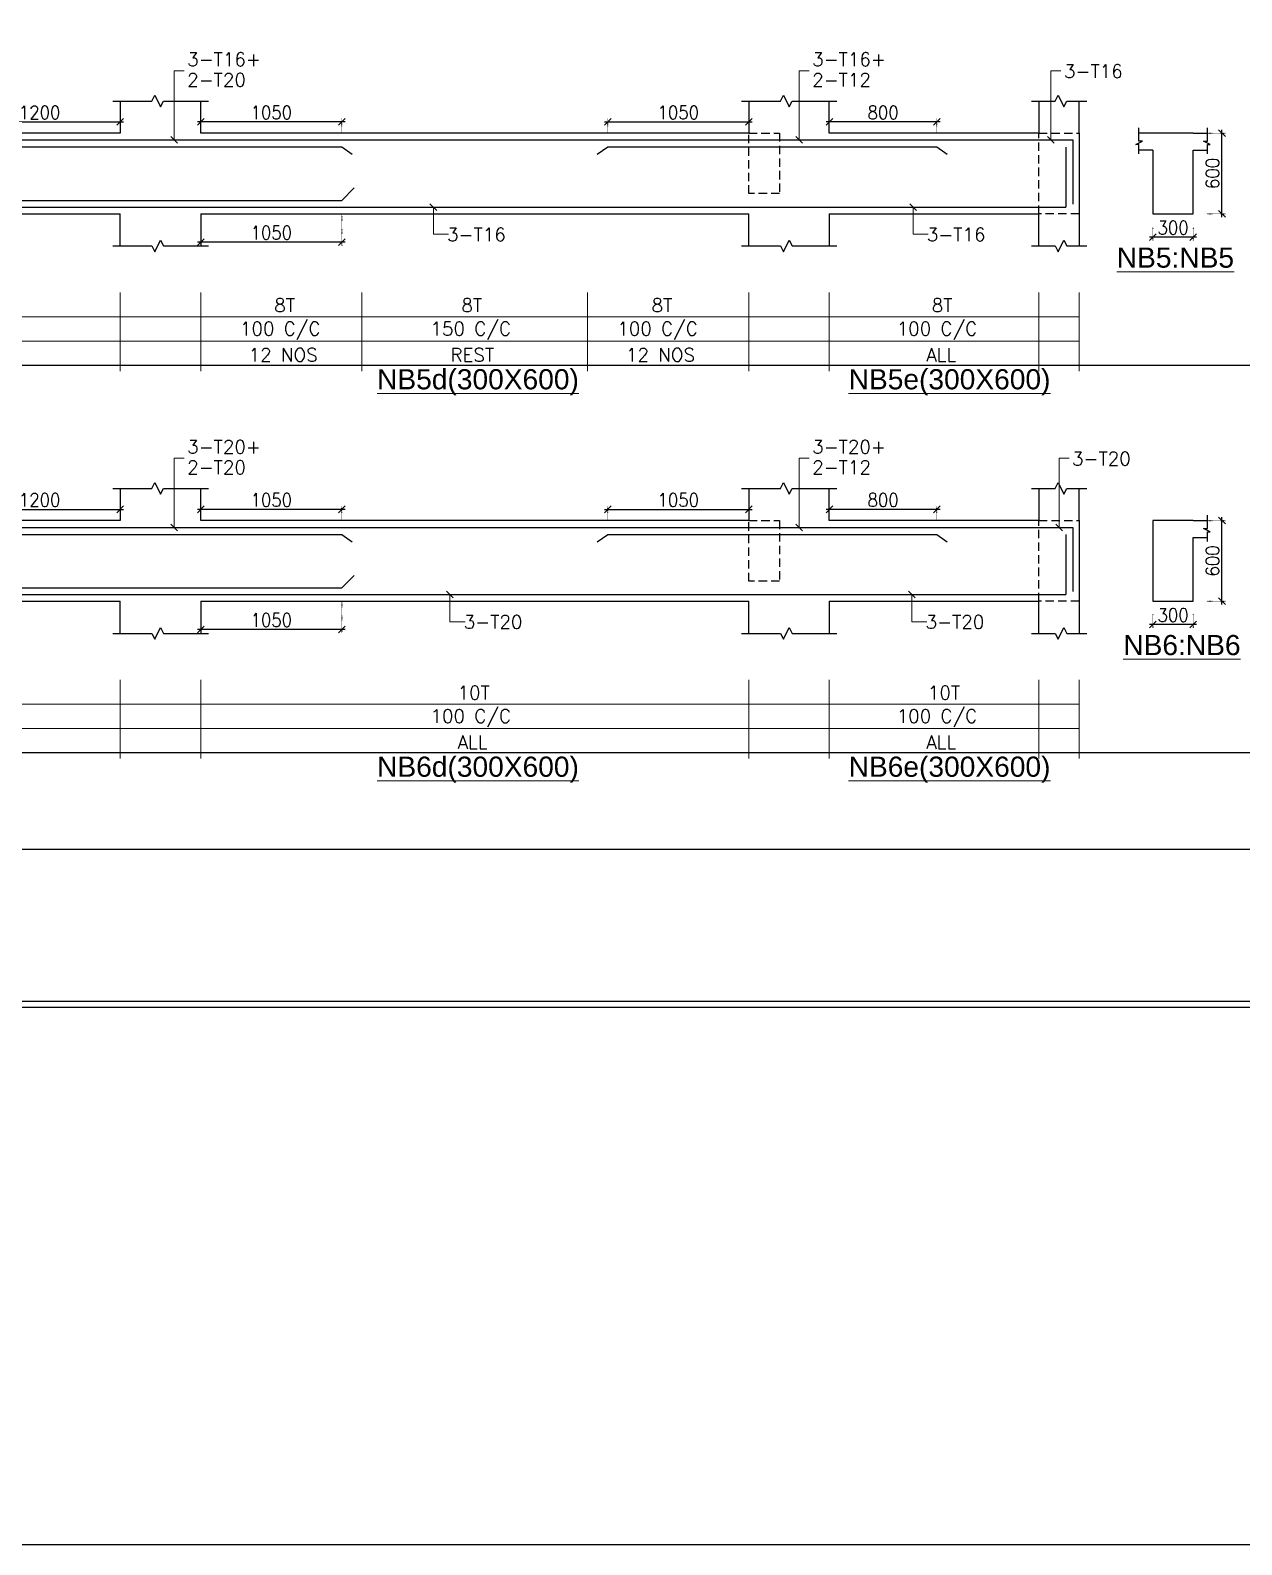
# Model space of a CAD drawing. Header units: millimetres. Extents: x 1864042 to 2029466, y -1645991 to -1593441.
# Drawn here: x 1923315 to 1932334, y -1645991 to -1634716 of the extents above; entities that cross this region are included whole.
import ezdxf

# ---------------------------------------------------------------- set-up
doc = ezdxf.new("R2010")
doc.units = ezdxf.units.MM
doc.header["$MEASUREMENT"] = 0
doc.header["$PDMODE"] = 98
doc.linetypes.add('DOT', pattern=[0.25, 0, -0.25])
doc.linetypes.add('HIDDEN', pattern=[0.375, 0.25, -0.125])
doc.layers.add('DIM', color=191, linetype='Continuous')
doc.layers.add('STEEL', color=1, linetype='Continuous')
for name, color, linetype, lineweight in [('LEADER', 191, 'Continuous', 15), ('m-col', 1, 'Continuous', 20), ('s beam steel text', 7, 'Continuous', 18), ('S LS STEEL TEXT', 7, 'Continuous', 15), ('S- STTRUPS', 2, 'Continuous', 15), ('S-BEAM', 150, 'Continuous', 25), ('S-L.S. NO', 1, 'Continuous', 20)]:
    doc.layers.add(name, color=color, linetype=linetype, lineweight=lineweight)
doc.styles.add('COMPLEX', font='arial.ttf')
doc.styles.add('kalpesh', font='', dxfattribs={"width": 0.75})
doc.styles.add('ROMANS', font='romans.shx')
doc.styles.add('RS', font='romans.shx', dxfattribs={"width": 0.9})
doc.styles.get('kalpesh').set_extended_font_data('Arial Unicode MS')
doc.dimstyles.new('KALPESH PATEL', dxfattribs={"dimtxt": 75, "dimasz": 75, "dimexe": 50, "dimexo": 50, "dimgap": 3, "dimtad": 1, "dimdec": 0, "dimrnd": 0.5, "dimzin": 7, "dimdsep": 46, "dimtxsty": 'kalpesh', "dimblk": 'OBLIQUE', "dimcen": 0, "dimdle": 25, "dimclrd": 8, "dimclre": 8, "dimclrt": 7, "dimadec": 0, "dimazin": 0, "dimtfac": 1, "dimtdec": 0, "dimtofl": 0, "dimtmove": 1, "dimatfit": 0, "dimldrblk": 'OBLIQUE', "dimfxl": 1, "dimtolj": 1, "dimtzin": 0, "dimlwd": -1, "dimlwe": 25, "dimarcsym": 0})
doc.dimstyles.new('pag', dxfattribs={"dimtxt": 180, "dimasz": 150, "dimexe": 100, "dimexo": 0, "dimgap": 50, "dimtad": 1, "dimdec": 0, "dimzin": 0, "dimdsep": 46, "dimtxsty": 'ROMANS', "dimblk": 'OBLIQUE', "dimcen": 0, "dimdle": 100, "dimclrd": 256, "dimclre": 256, "dimclrt": 256, "dimadec": 0, "dimazin": 0, "dimtfac": 1, "dimtdec": 0, "dimtmove": 2, "dimatfit": 3, "dimfxl": 1, "dimtolj": 1, "dimtzin": 0, "dimlwd": -1, "dimlwe": -1, "dimarcsym": 0})

# ---------------------------------------------------------------- blocks, each defined once
blk = doc.blocks.new('_Oblique')
at = {"color": 0, "linetype": 'ByBlock', "lineweight": -2}
blk.add_line((-0.5, -0.5), (0.5, 0.5), dxfattribs=at)
blk = doc.blocks.new('*D116')
at = {"layer": 'Defpoints', "color": 0, "transparency": 16777216}
for p in [(1931673, -1636083), (1931973, -1636083), (1931673, -1636256)]:
    blk.add_point(p, dxfattribs=at)
at = {"layer": 'DIM', "color": 191, "linetype": 'DOT', "ltscale": 4, "transparency": 16777216}
for p, q in [((1931673, -1636183), (1931673, -1636281)), ((1931973, -1636183), (1931973, -1636281))]:
    blk.add_line(p, q, dxfattribs=at)
at = {"layer": 'DIM', "ltscale": 4, "transparency": 16777216}
blk.add_line((1931998, -1636256), (1931648, -1636256), dxfattribs=at)
at = {"layer": 'DIM', "linetype": 'ByBlock', "transparency": 16777216, "xscale": 50, "yscale": 50, "zscale": 50, "rotation": 180}
blk.add_blockref('_Oblique', (1931673, -1636256), dxfattribs=at)
at = {"layer": 'DIM', "linetype": 'ByBlock', "transparency": 16777216, "xscale": 50, "yscale": 50, "zscale": 50}
blk.add_blockref('_Oblique', (1931973, -1636256), dxfattribs=at)
at = {"layer": 'DIM', "color": 7, "transparency": 16777216, "insert": (1931823, -1636186), "char_height": 100, "attachment_point": 5, "style": 'RS'}
blk.add_mtext('\\A1;300', dxfattribs=at)
blk = doc.blocks.new('*D117')
at = {"layer": 'Defpoints', "color": 0, "transparency": 16777216}
for p in [(1931973, -1635483), (1932187, -1635483), (1931973, -1636082)]:
    blk.add_point(p, dxfattribs=at)
at = {"layer": 'DIM', "color": 191, "linetype": 'DOT', "ltscale": 4, "transparency": 16777216}
for p, q in [((1932073, -1635483), (1932212, -1635483)), ((1932073, -1636082), (1932212, -1636082))]:
    blk.add_line(p, q, dxfattribs=at)
at = {"layer": 'DIM', "ltscale": 4, "transparency": 16777216}
blk.add_line((1932187, -1636107), (1932187, -1635458), dxfattribs=at)
at = {"layer": 'DIM', "linetype": 'ByBlock', "transparency": 16777216, "xscale": 50, "yscale": 50, "zscale": 50}
for p, rotation in [((1932187, -1635483), 90), ((1932187, -1636082), 270)]:
    blk.add_blockref('_Oblique', p, dxfattribs=dict(at, rotation=rotation))
at = {"layer": 'DIM', "color": 7, "transparency": 16777216, "insert": (1932117, -1635782), "char_height": 100, "attachment_point": 5, "rotation": 90, "style": 'RS'}
blk.add_mtext('\\A1;600', dxfattribs=at)
blk = doc.blocks.new('*D120')
at = {"layer": 'Defpoints', "color": 0, "transparency": 16777216}
for p in [(1923984, -1635398), (1923984, -1635483), (1922784, -1635585)]:
    blk.add_point(p, dxfattribs=at)
at = {"layer": 'DIM', "ltscale": 4, "transparency": 16777216}
blk.add_line((1922759, -1635398), (1924009, -1635398), dxfattribs=at)
at = {"layer": 'DIM', "color": 191, "linetype": 'DOT', "ltscale": 4, "transparency": 16777216}
for p, q in [((1922784, -1635485), (1922784, -1635373)), ((1923984, -1635383), (1923984, -1635373))]:
    blk.add_line(p, q, dxfattribs=at)
at = {"layer": 'DIM', "linetype": 'ByBlock', "transparency": 16777216, "xscale": 50, "yscale": 50, "zscale": 50, "rotation": 180}
blk.add_blockref('_Oblique', (1922784, -1635398), dxfattribs=at)
at = {"layer": 'DIM', "linetype": 'ByBlock', "transparency": 16777216, "xscale": 50, "yscale": 50, "zscale": 50}
blk.add_blockref('_Oblique', (1923984, -1635398), dxfattribs=at)
at = {"layer": 'DIM', "color": 7, "transparency": 16777216, "insert": (1923384, -1635328), "char_height": 100, "attachment_point": 5, "style": 'RS'}
blk.add_mtext('\\A1;1200', dxfattribs=at)
blk = doc.blocks.new('*D121')
at = {"layer": 'Defpoints', "color": 0, "transparency": 16777216}
for p in [(1924584, -1635398), (1924584, -1635483), (1925634, -1635585)]:
    blk.add_point(p, dxfattribs=at)
at = {"layer": 'DIM', "ltscale": 4, "transparency": 16777216}
blk.add_line((1925659, -1635398), (1924559, -1635398), dxfattribs=at)
at = {"layer": 'DIM', "color": 191, "linetype": 'DOT', "ltscale": 4, "transparency": 16777216}
for p, q in [((1924584, -1635383), (1924584, -1635373)), ((1925634, -1635485), (1925634, -1635373))]:
    blk.add_line(p, q, dxfattribs=at)
at = {"layer": 'DIM', "linetype": 'ByBlock', "transparency": 16777216, "xscale": 50, "yscale": 50, "zscale": 50, "rotation": 180}
blk.add_blockref('_Oblique', (1924584, -1635398), dxfattribs=at)
at = {"layer": 'DIM', "linetype": 'ByBlock', "transparency": 16777216, "xscale": 50, "yscale": 50, "zscale": 50}
blk.add_blockref('_Oblique', (1925634, -1635398), dxfattribs=at)
at = {"layer": 'DIM', "color": 7, "transparency": 16777216, "insert": (1925109, -1635328), "char_height": 100, "attachment_point": 5, "style": 'RS'}
blk.add_mtext('\\A1;1050', dxfattribs=at)
blk = doc.blocks.new('*D122')
at = {"layer": 'Defpoints', "color": 0, "transparency": 16777216}
for p in [(1931673, -1638967), (1931973, -1638967), (1931673, -1639140)]:
    blk.add_point(p, dxfattribs=at)
at = {"layer": 'DIM', "ltscale": 4, "transparency": 16777216}
blk.add_line((1931998, -1639140), (1931648, -1639140), dxfattribs=at)
at = {"layer": 'DIM', "color": 191, "linetype": 'DOT', "ltscale": 4, "transparency": 16777216}
for p, q in [((1931673, -1639067), (1931673, -1639165)), ((1931973, -1639067), (1931973, -1639165))]:
    blk.add_line(p, q, dxfattribs=at)
at = {"layer": 'DIM', "linetype": 'ByBlock', "transparency": 16777216, "xscale": 50, "yscale": 50, "zscale": 50, "rotation": 180}
blk.add_blockref('_Oblique', (1931673, -1639140), dxfattribs=at)
at = {"layer": 'DIM', "linetype": 'ByBlock', "transparency": 16777216, "xscale": 50, "yscale": 50, "zscale": 50}
blk.add_blockref('_Oblique', (1931973, -1639140), dxfattribs=at)
at = {"layer": 'DIM', "color": 7, "transparency": 16777216, "insert": (1931823, -1639070), "char_height": 100, "attachment_point": 5, "style": 'RS'}
blk.add_mtext('\\A1;300', dxfattribs=at)
blk = doc.blocks.new('*D123')
at = {"layer": 'Defpoints', "color": 0, "transparency": 16777216}
for p in [(1931973, -1638367), (1932187, -1638367), (1931973, -1638967)]:
    blk.add_point(p, dxfattribs=at)
at = {"layer": 'DIM', "color": 191, "linetype": 'DOT', "ltscale": 4, "transparency": 16777216}
for p, q in [((1932073, -1638367), (1932212, -1638367)), ((1932073, -1638967), (1932212, -1638967))]:
    blk.add_line(p, q, dxfattribs=at)
at = {"layer": 'DIM', "ltscale": 4, "transparency": 16777216}
blk.add_line((1932187, -1638992), (1932187, -1638342), dxfattribs=at)
at = {"layer": 'DIM', "linetype": 'ByBlock', "transparency": 16777216, "xscale": 50, "yscale": 50, "zscale": 50}
for p, rotation in [((1932187, -1638367), 90), ((1932187, -1638967), 270)]:
    blk.add_blockref('_Oblique', p, dxfattribs=dict(at, rotation=rotation))
at = {"layer": 'DIM', "color": 7, "transparency": 16777216, "insert": (1932117, -1638667), "char_height": 100, "attachment_point": 5, "rotation": 90, "style": 'RS'}
blk.add_mtext('\\A1;600', dxfattribs=at)
blk = doc.blocks.new('*D126')
at = {"layer": 'Defpoints', "color": 0, "transparency": 16777216}
for p in [(1923984, -1638283), (1923984, -1638367), (1922784, -1638469)]:
    blk.add_point(p, dxfattribs=at)
at = {"layer": 'DIM', "color": 191, "linetype": 'DOT', "ltscale": 4, "transparency": 16777216}
for p, q in [((1922784, -1638369), (1922784, -1638258)), ((1923984, -1638267), (1923984, -1638258))]:
    blk.add_line(p, q, dxfattribs=at)
at = {"layer": 'DIM', "ltscale": 4, "transparency": 16777216}
blk.add_line((1922759, -1638283), (1924009, -1638283), dxfattribs=at)
at = {"layer": 'DIM', "linetype": 'ByBlock', "transparency": 16777216, "xscale": 50, "yscale": 50, "zscale": 50, "rotation": 180}
blk.add_blockref('_Oblique', (1922784, -1638283), dxfattribs=at)
at = {"layer": 'DIM', "linetype": 'ByBlock', "transparency": 16777216, "xscale": 50, "yscale": 50, "zscale": 50}
blk.add_blockref('_Oblique', (1923984, -1638283), dxfattribs=at)
at = {"layer": 'DIM', "color": 7, "transparency": 16777216, "insert": (1923384, -1638213), "char_height": 100, "attachment_point": 5, "style": 'RS'}
blk.add_mtext('\\A1;1200', dxfattribs=at)
blk = doc.blocks.new('*D127')
at = {"layer": 'Defpoints', "color": 0, "transparency": 16777216}
for p in [(1924584, -1638283), (1924584, -1638367), (1925634, -1638469)]:
    blk.add_point(p, dxfattribs=at)
at = {"layer": 'DIM', "color": 191, "linetype": 'DOT', "ltscale": 4, "transparency": 16777216}
for p, q in [((1924584, -1638267), (1924584, -1638258)), ((1925634, -1638369), (1925634, -1638258))]:
    blk.add_line(p, q, dxfattribs=at)
at = {"layer": 'DIM', "ltscale": 4, "transparency": 16777216}
blk.add_line((1925659, -1638283), (1924559, -1638283), dxfattribs=at)
at = {"layer": 'DIM', "linetype": 'ByBlock', "transparency": 16777216, "xscale": 50, "yscale": 50, "zscale": 50, "rotation": 180}
blk.add_blockref('_Oblique', (1924584, -1638283), dxfattribs=at)
at = {"layer": 'DIM', "linetype": 'ByBlock', "transparency": 16777216, "xscale": 50, "yscale": 50, "zscale": 50}
blk.add_blockref('_Oblique', (1925634, -1638283), dxfattribs=at)
at = {"layer": 'DIM', "color": 7, "transparency": 16777216, "insert": (1925109, -1638213), "char_height": 100, "attachment_point": 5, "style": 'RS'}
blk.add_mtext('\\A1;1050', dxfattribs=at)
blk = doc.blocks.new('*D128')
at = {"layer": 'Defpoints', "color": 0, "transparency": 16777216}
for p in [(1925634, -1635983), (1924584, -1636083), (1924584, -1636293)]:
    blk.add_point(p, dxfattribs=at)
at = {"layer": 'DIM', "color": 191, "linetype": 'DOT', "ltscale": 4, "transparency": 16777216}
for p, q in [((1925634, -1636083), (1925634, -1636318)), ((1924584, -1636183), (1924584, -1636318))]:
    blk.add_line(p, q, dxfattribs=at)
at = {"layer": 'DIM', "ltscale": 4, "transparency": 16777216}
blk.add_line((1925659, -1636293), (1924559, -1636293), dxfattribs=at)
at = {"layer": 'DIM', "linetype": 'ByBlock', "transparency": 16777216, "xscale": 50, "yscale": 50, "zscale": 50, "rotation": 180}
blk.add_blockref('_Oblique', (1924584, -1636293), dxfattribs=at)
at = {"layer": 'DIM', "linetype": 'ByBlock', "transparency": 16777216, "xscale": 50, "yscale": 50, "zscale": 50}
blk.add_blockref('_Oblique', (1925634, -1636293), dxfattribs=at)
at = {"layer": 'DIM', "color": 7, "transparency": 16777216, "insert": (1925109, -1636223), "char_height": 100, "attachment_point": 5, "style": 'RS'}
blk.add_mtext('\\A1;1050', dxfattribs=at)
blk = doc.blocks.new('*D130')
at = {"layer": 'Defpoints', "color": 0, "transparency": 16777216}
for p in [(1925634, -1638867), (1924584, -1638967), (1924584, -1639177)]:
    blk.add_point(p, dxfattribs=at)
at = {"layer": 'DIM', "color": 191, "linetype": 'DOT', "ltscale": 4, "transparency": 16777216}
for p, q in [((1925634, -1638967), (1925634, -1639202)), ((1924584, -1639067), (1924584, -1639202))]:
    blk.add_line(p, q, dxfattribs=at)
at = {"layer": 'DIM', "ltscale": 4, "transparency": 16777216}
blk.add_line((1925659, -1639177), (1924559, -1639177), dxfattribs=at)
at = {"layer": 'DIM', "linetype": 'ByBlock', "transparency": 16777216, "xscale": 50, "yscale": 50, "zscale": 50, "rotation": 180}
blk.add_blockref('_Oblique', (1924584, -1639177), dxfattribs=at)
at = {"layer": 'DIM', "linetype": 'ByBlock', "transparency": 16777216, "xscale": 50, "yscale": 50, "zscale": 50}
blk.add_blockref('_Oblique', (1925634, -1639177), dxfattribs=at)
at = {"layer": 'DIM', "color": 7, "transparency": 16777216, "insert": (1925109, -1639107), "char_height": 100, "attachment_point": 5, "style": 'RS'}
blk.add_mtext('\\A1;1050', dxfattribs=at)
blk = doc.blocks.new('*D146')
at = {"layer": 'Defpoints', "color": 0, "transparency": 16777216}
for p in [(1928664, -1635398), (1928664, -1635483), (1927614, -1635585)]:
    blk.add_point(p, dxfattribs=at)
at = {"layer": 'DIM', "ltscale": 4, "transparency": 16777216}
blk.add_line((1927589, -1635398), (1928689, -1635398), dxfattribs=at)
at = {"layer": 'DIM', "color": 191, "linetype": 'DOT', "ltscale": 4, "transparency": 16777216}
for p, q in [((1927614, -1635485), (1927614, -1635373)), ((1928664, -1635383), (1928664, -1635373))]:
    blk.add_line(p, q, dxfattribs=at)
at = {"layer": 'DIM', "linetype": 'ByBlock', "transparency": 16777216, "xscale": 50, "yscale": 50, "zscale": 50, "rotation": 180}
blk.add_blockref('_Oblique', (1927614, -1635398), dxfattribs=at)
at = {"layer": 'DIM', "linetype": 'ByBlock', "transparency": 16777216, "xscale": 50, "yscale": 50, "zscale": 50}
blk.add_blockref('_Oblique', (1928664, -1635398), dxfattribs=at)
at = {"layer": 'DIM', "color": 7, "transparency": 16777216, "insert": (1928139, -1635328), "char_height": 100, "attachment_point": 5, "style": 'RS'}
blk.add_mtext('\\A1;1050', dxfattribs=at)
blk = doc.blocks.new('*D147')
at = {"layer": 'Defpoints', "color": 0, "transparency": 16777216}
for p in [(1929264, -1635398), (1929264, -1635483), (1930064, -1635585)]:
    blk.add_point(p, dxfattribs=at)
at = {"layer": 'DIM', "ltscale": 4, "transparency": 16777216}
blk.add_line((1930089, -1635398), (1929239, -1635398), dxfattribs=at)
at = {"layer": 'DIM', "color": 191, "linetype": 'DOT', "ltscale": 4, "transparency": 16777216}
for p, q in [((1929264, -1635383), (1929264, -1635373)), ((1930064, -1635485), (1930064, -1635373))]:
    blk.add_line(p, q, dxfattribs=at)
at = {"layer": 'DIM', "linetype": 'ByBlock', "transparency": 16777216, "xscale": 50, "yscale": 50, "zscale": 50, "rotation": 180}
blk.add_blockref('_Oblique', (1929264, -1635398), dxfattribs=at)
at = {"layer": 'DIM', "linetype": 'ByBlock', "transparency": 16777216, "xscale": 50, "yscale": 50, "zscale": 50}
blk.add_blockref('_Oblique', (1930064, -1635398), dxfattribs=at)
at = {"layer": 'DIM', "color": 7, "transparency": 16777216, "insert": (1929664, -1635328), "char_height": 100, "attachment_point": 5, "style": 'RS'}
blk.add_mtext('\\A1;800', dxfattribs=at)
blk = doc.blocks.new('*D148')
at = {"layer": 'Defpoints', "color": 0, "transparency": 16777216}
for p in [(1928664, -1638283), (1928664, -1638367), (1927614, -1638469)]:
    blk.add_point(p, dxfattribs=at)
at = {"layer": 'DIM', "color": 191, "linetype": 'DOT', "ltscale": 4, "transparency": 16777216}
for p, q in [((1927614, -1638369), (1927614, -1638258)), ((1928664, -1638267), (1928664, -1638258))]:
    blk.add_line(p, q, dxfattribs=at)
at = {"layer": 'DIM', "ltscale": 4, "transparency": 16777216}
blk.add_line((1927589, -1638283), (1928689, -1638283), dxfattribs=at)
at = {"layer": 'DIM', "linetype": 'ByBlock', "transparency": 16777216, "xscale": 50, "yscale": 50, "zscale": 50, "rotation": 180}
blk.add_blockref('_Oblique', (1927614, -1638283), dxfattribs=at)
at = {"layer": 'DIM', "linetype": 'ByBlock', "transparency": 16777216, "xscale": 50, "yscale": 50, "zscale": 50}
blk.add_blockref('_Oblique', (1928664, -1638283), dxfattribs=at)
at = {"layer": 'DIM', "color": 7, "transparency": 16777216, "insert": (1928139, -1638213), "char_height": 100, "attachment_point": 5, "style": 'RS'}
blk.add_mtext('\\A1;1050', dxfattribs=at)
blk = doc.blocks.new('*D149')
at = {"layer": 'Defpoints', "color": 0, "transparency": 16777216}
for p in [(1929264, -1638283), (1929264, -1638367), (1930064, -1638469)]:
    blk.add_point(p, dxfattribs=at)
at = {"layer": 'DIM', "color": 191, "linetype": 'DOT', "ltscale": 4, "transparency": 16777216}
for p, q in [((1929264, -1638267), (1929264, -1638258)), ((1930064, -1638369), (1930064, -1638258))]:
    blk.add_line(p, q, dxfattribs=at)
at = {"layer": 'DIM', "ltscale": 4, "transparency": 16777216}
blk.add_line((1930089, -1638283), (1929239, -1638283), dxfattribs=at)
at = {"layer": 'DIM', "linetype": 'ByBlock', "transparency": 16777216, "xscale": 50, "yscale": 50, "zscale": 50, "rotation": 180}
blk.add_blockref('_Oblique', (1929264, -1638283), dxfattribs=at)
at = {"layer": 'DIM', "linetype": 'ByBlock', "transparency": 16777216, "xscale": 50, "yscale": 50, "zscale": 50}
blk.add_blockref('_Oblique', (1930064, -1638283), dxfattribs=at)
at = {"layer": 'DIM', "color": 7, "transparency": 16777216, "insert": (1929664, -1638213), "char_height": 100, "attachment_point": 5, "style": 'RS'}
blk.add_mtext('\\A1;800', dxfattribs=at)

msp = doc.modelspace()

# ---------------------------------------------------------------- linework, layer by layer
at = {"color": 2}
msp.add_lwpolyline([(2029466.2, -1645991.4), (1864041.6, -1645991.4), (1864041.6, -1593441.4), (2029466.2, -1593441.4)], close=True, dxfattribs=at)
at = {"lineweight": -3}
for points in [[(1943081, -1641991.4), (1911581, -1641991.4), (1911581, -1597441.4), (1943081, -1597441.4)], [(1911624.5, -1641947.9), (1911624.5, -1597484.9), (1943037.5, -1597484.9), (1943037.5, -1641947.9)]]:
    msp.add_lwpolyline(points, close=True, dxfattribs=at)
at = {"layer": 'Defpoints', "color": 251}
for p, q in [((1934985.6, -1637211.2), (1912291.4, -1637211.2)), ((1934985.6, -1640095.7), (1912291.4, -1640095.7))]:
    msp.add_line(p, q, dxfattribs=at)
msp.add_lwpolyline([(1939533, -1631330.3), (1939533, -1635124.7), (1934985.6, -1635124.7), (1934985.6, -1640816.4), (1912291.4, -1640816.4), (1912291.4, -1631330.3)], close=True, dxfattribs=at)
at = {"layer": 'm-col', "lineweight": 25}
for p, q in [((1923983.5, -1635243.1), (1923983.5, -1635482.6)), ((1924583.5, -1635482.6), (1924583.5, -1635243.1)), ((1928663.5, -1635243.1), (1928663.5, -1635482.6)), ((1929263.5, -1635482.6), (1929263.5, -1635243.1)), ((1930823.5, -1635243.1), (1930823.5, -1635482.6)), ((1931123.5, -1635482.6), (1931123.5, -1635243.1)), ((1931123.5, -1635482.6), (1931123.5, -1636082.6)), ((1923983.5, -1636322.2), (1923983.5, -1636082.6)), ((1924583.5, -1636082.6), (1924583.5, -1636322.2)), ((1928663.5, -1636322.2), (1928663.5, -1636082.6)), ((1929263.5, -1636082.6), (1929263.5, -1636322.2)), ((1930823.5, -1636322.2), (1930823.5, -1636082.6)), ((1931123.5, -1636082.6), (1931123.5, -1636322.2)), ((1923983.5, -1638127.5), (1923983.5, -1638367.1)), ((1924583.5, -1638367.1), (1924583.5, -1638127.5)), ((1928663.5, -1638127.5), (1928663.5, -1638367.1)), ((1929263.5, -1638367.1), (1929263.5, -1638127.5)), ((1930823.5, -1638127.5), (1930823.5, -1638367.1)), ((1931123.5, -1638367.1), (1931123.5, -1638127.5)), ((1931123.5, -1638367.1), (1931123.5, -1638967.1)), ((1923983.5, -1639206.7), (1923983.5, -1638967.1)), ((1924583.5, -1638967.1), (1924583.5, -1639206.7)), ((1928663.5, -1639206.7), (1928663.5, -1638967.1)), ((1929263.5, -1638967.1), (1929263.5, -1639206.7)), ((1930823.5, -1639206.7), (1930823.5, -1638967.1)), ((1931123.5, -1638967.1), (1931123.5, -1639206.7))]:
    msp.add_line(p, q, dxfattribs=at)
for points in [[(1923928.8, -1635243.1), (1924219.7, -1635243.1), (1924241.9, -1635199.5), (1924285, -1635286.6), (1924307.2, -1635243.1), (1924640.6, -1635243.1)], [(1928608.8, -1635243.1), (1928899.7, -1635243.1), (1928921.9, -1635199.5), (1928965, -1635286.6), (1928987.2, -1635243.1), (1929320.6, -1635243.1)], [(1930768.8, -1635243.1), (1930944, -1635243.1), (1930966.2, -1635199.5), (1931009.3, -1635286.6), (1931031.5, -1635243.1), (1931180.6, -1635243.1)], [(1923928.8, -1636322.2), (1924219.7, -1636322.2), (1924241.9, -1636365.8), (1924285, -1636278.6), (1924307.2, -1636322.2), (1924640.6, -1636322.2)], [(1928608.8, -1636322.2), (1928899.7, -1636322.2), (1928921.9, -1636365.8), (1928965, -1636278.6), (1928987.2, -1636322.2), (1929320.6, -1636322.2)], [(1930768.8, -1636322.2), (1930944, -1636322.2), (1930966.2, -1636365.8), (1931009.3, -1636278.6), (1931031.5, -1636322.2), (1931180.6, -1636322.2)], [(1923928.8, -1638127.5), (1924219.7, -1638127.5), (1924241.9, -1638084), (1924285, -1638171.1), (1924307.2, -1638127.5), (1924640.6, -1638127.5)], [(1928608.8, -1638127.5), (1928899.7, -1638127.5), (1928921.9, -1638084), (1928965, -1638171.1), (1928987.2, -1638127.5), (1929320.6, -1638127.5)], [(1930768.8, -1638127.5), (1930944, -1638127.5), (1930966.2, -1638084), (1931009.3, -1638171.1), (1931031.5, -1638127.5), (1931180.6, -1638127.5)], [(1923928.8, -1639206.7), (1924219.7, -1639206.7), (1924241.9, -1639250.3), (1924285, -1639163.1), (1924307.2, -1639206.7), (1924640.6, -1639206.7)], [(1928608.8, -1639206.7), (1928899.7, -1639206.7), (1928921.9, -1639250.3), (1928965, -1639163.1), (1928987.2, -1639206.7), (1929320.6, -1639206.7)], [(1930768.8, -1639206.7), (1930944, -1639206.7), (1930966.2, -1639250.3), (1931009.3, -1639163.1), (1931031.5, -1639206.7), (1931180.6, -1639206.7)]]:
    msp.add_lwpolyline(points, dxfattribs=at)
at = {"layer": 'S- STTRUPS', "ltscale": 50}
for p, q in [((1923983.5, -1636668.3), (1923983.5, -1637254)), ((1924583.5, -1636668.3), (1924583.5, -1637254)), ((1925783.5, -1636668.3), (1925783.5, -1637254)), ((1927463.5, -1636668.3), (1927463.5, -1637254)), ((1928663.5, -1636668.3), (1928663.5, -1637254)), ((1929263.5, -1636668.3), (1929263.5, -1637254)), ((1930823.5, -1636668.3), (1930823.5, -1637254)), ((1931123.5, -1636668.3), (1931123.5, -1637254)), ((1931123.5, -1636849.2), (1912763.5, -1636849.2)), ((1931123.5, -1637030.2), (1912763.5, -1637030.2)), ((1931123.5, -1637211.2), (1912763.5, -1637211.2)), ((1923983.5, -1639552.7), (1923983.5, -1640138.5)), ((1924583.5, -1639552.7), (1924583.5, -1640138.5)), ((1928663.5, -1639552.7), (1928663.5, -1640138.5)), ((1929263.5, -1639552.7), (1929263.5, -1640138.5)), ((1930823.5, -1639552.7), (1930823.5, -1640138.5)), ((1931123.5, -1639552.7), (1931123.5, -1640138.5)), ((1931123.5, -1639733.7), (1912763.5, -1639733.7)), ((1931123.5, -1639914.7), (1912763.5, -1639914.7)), ((1931123.5, -1640095.7), (1912763.5, -1640095.7))]:
    msp.add_line(p, q, dxfattribs=at)
at = {"layer": 'S-BEAM'}
for p, q in [((1923983.5, -1635482.6), (1919448.5, -1635482.6)), ((1928663.5, -1635482.6), (1924583.5, -1635482.6)), ((1930823.5, -1635482.6), (1929263.5, -1635482.6)), ((1919448.5, -1636082.6), (1923983.5, -1636082.6)), ((1924583.5, -1636082.6), (1928663.5, -1636082.6)), ((1929263.5, -1636082.6), (1930823.5, -1636082.6)), ((1923983.5, -1638367.1), (1919448.5, -1638367.1)), ((1928663.5, -1638367.1), (1924583.5, -1638367.1)), ((1930823.5, -1638367.1), (1929263.5, -1638367.1)), ((1919448.5, -1638967.1), (1923983.5, -1638967.1)), ((1924583.5, -1638967.1), (1928663.5, -1638967.1)), ((1929263.5, -1638967.1), (1930823.5, -1638967.1))]:
    msp.add_line(p, q, dxfattribs=at)
at = {"layer": 'S-BEAM', "ltscale": 350}
for p, q in [((1931672.9, -1635482.6), (1931567.7, -1635482.6)), ((1931972.9, -1635482.6), (1931672.9, -1635482.6)), ((1931972.9, -1635482.6), (1932078.1, -1635482.6)), ((1931672.9, -1635607.7), (1931567.7, -1635607.7)), ((1931672.9, -1635607.7), (1931672.9, -1636082.6)), ((1931972.9, -1636082.6), (1931972.9, -1635607.7)), ((1931972.9, -1635607.7), (1932078.1, -1635607.7)), ((1931672.9, -1636082.6), (1931972.9, -1636082.6)), ((1931972.9, -1638367), (1931672.9, -1638367)), ((1931672.9, -1638367), (1931672.9, -1638967)), ((1931972.9, -1638367), (1932078.1, -1638367)), ((1931972.9, -1638967), (1931972.9, -1638492.2)), ((1931972.9, -1638492.2), (1932078.1, -1638492.2)), ((1931672.9, -1638967), (1931972.9, -1638967))]:
    msp.add_line(p, q, dxfattribs=at)
for points in [[(1931567.7, -1635637.1), (1931567.7, -1635567.1), (1931545.7, -1635567.1), (1931595.6, -1635540.8), (1931567.7, -1635540.8), (1931567.7, -1635442.3)], [(1932078.1, -1635637.1), (1932078.1, -1635567.1), (1932100.1, -1635567.1), (1932050.3, -1635540.8), (1932078.1, -1635540.8), (1932078.1, -1635442.3)], [(1932078.1, -1638521.6), (1932078.1, -1638451.6), (1932100.1, -1638451.6), (1932050.3, -1638425.3), (1932078.1, -1638425.3), (1932078.1, -1638326.7)]]:
    msp.add_lwpolyline(points, dxfattribs=at)
at = {"layer": 'S-BEAM', "linetype": 'HIDDEN', "ltscale": 250}
for points in [[(1928663.5, -1635482.6), (1928893.5, -1635482.6), (1928893.5, -1635932.6), (1928663.5, -1635932.6)], [(1930823.5, -1635482.6), (1931123.5, -1635482.6), (1931123.5, -1636082.6), (1930823.5, -1636082.6)], [(1928663.5, -1638367.1), (1928893.5, -1638367.1), (1928893.5, -1638817.1), (1928663.5, -1638817.1)], [(1930823.5, -1638367.1), (1931123.5, -1638367.1), (1931123.5, -1638967.1), (1930823.5, -1638967.1)]]:
    msp.add_lwpolyline(points, close=True, dxfattribs=at)
at = {"layer": 'STEEL', "lineweight": 25}
for p, q in [((1912811.5, -1635532.6), (1931075.5, -1635532.6)), ((1931075.5, -1635532.6), (1931075.5, -1636010.7)), ((1931023.5, -1635586.6), (1931023.5, -1636032.6)), ((1912863.5, -1636032.6), (1931023.5, -1636032.6)), ((1912811.5, -1638417.1), (1931075.5, -1638417.1)), ((1931023.5, -1638471.1), (1931023.5, -1638917.1)), ((1931075.5, -1638417.1), (1931075.5, -1638895.2)), ((1912863.5, -1638917.1), (1931023.5, -1638917.1))]:
    msp.add_line(p, q, dxfattribs=at)
for points in [[(1922706.2, -1635639.5), (1922783.5, -1635584.6), (1925633.5, -1635584.6), (1925710.8, -1635639.5)], [(1927536.2, -1635639.5), (1927613.5, -1635584.6), (1930063.5, -1635584.6), (1930140.8, -1635639.5)], [(1917956.2, -1635890.3), (1918048.5, -1635982.6), (1925633.5, -1635982.6), (1925725.8, -1635890.3)], [(1922706.2, -1638524), (1922783.5, -1638469.1), (1925633.5, -1638469.1), (1925710.8, -1638524)], [(1927536.2, -1638524), (1927613.5, -1638469.1), (1930063.5, -1638469.1), (1930140.8, -1638524)], [(1917956.2, -1638774.8), (1918048.5, -1638867.1), (1925633.5, -1638867.1), (1925725.8, -1638774.8)]]:
    msp.add_lwpolyline(points, dxfattribs=at)

# ---------------------------------------------------------------- texts
at = {"layer": 's beam steel text', "style": 'RS'}
for s, p in [('8T', (1925130.7, -1636813.3)), ('8T', (1926524.6, -1636813.3)), ('8T', (1927940.1, -1636813.3)), ('8T', (1930025.8, -1636813.3)), ('100 C/C', (1924875.7, -1636987.9)), ('150 C/C', (1926294.1, -1636987.9)), ('100 C/C', (1927685.1, -1636987.9)), ('100 C/C', (1929765.2, -1636987.9)), ('12 NOS', (1924940.1, -1637182.6)), ('REST', (1926442.2, -1637182.6)), ('12 NOS', (1927749.5, -1637182.6)), ('ALL', (1929985.2, -1637182.6)), ('10T', (1926495.9, -1639697.8)), ('10T', (1929997.2, -1639697.8)), ('100 C/C', (1926294.1, -1639872.3)), ('100 C/C', (1929765.2, -1639872.3)), ('ALL', (1926495.8, -1640067.1)), ('ALL', (1929985.2, -1640067.1))]:
    msp.add_text(s, height=100, rotation=360, dxfattribs=at).set_placement(p)
at = {"layer": 'S LS STEEL TEXT', "style": 'RS'}
for s, p in [('3-T16+', (1924482.8, -1634982.5)), ('3-T16+', (1929136.2, -1634982.5)), ('3-T16', (1931010.4, -1635071.3)), ('2-T20', (1924482.8, -1635135.8)), ('2-T12', (1929136.2, -1635135.8)), ('3-T16', (1926418, -1636286.8)), ('3-T16', (1929989.7, -1636286.8)), ('3-T20+', (1924482.8, -1637867)), ('3-T20+', (1929136.2, -1637867)), ('2-T20', (1924482.8, -1638020.3)), ('2-T12', (1929136.2, -1638020.3)), ('3-T20', (1931070.5, -1637955.8)), ('3-T20', (1926541.6, -1639171.3)), ('3-T20', (1929980.3, -1639171.3))]:
    msp.add_text(s, height=100, rotation=360, dxfattribs=at).set_placement(p)
at = {"layer": 'S-L.S. NO', "style": 'COMPLEX'}
for s, rotation, p in [('%%UNB5:NB5', 360, (1931403.5, -1636483.7)), ('%%UNB5d(300X600)', 0, (1925896.4, -1637389.5)), ('%%UNB5e(300X600)', 0, (1929407.3, -1637389.5)), ('%%UNB6:NB6', 360, (1931452.2, -1639368.2)), ('%%UNB6d(300X600)', 0, (1925896.4, -1640273.9)), ('%%UNB6e(300X600)', 0, (1929407.3, -1640273.9))]:
    msp.add_text(s, height=150, rotation=rotation, dxfattribs=at).set_placement(p)

# ---------------------------------------------------------------- dimensions: what is measured, and where the dimension line sits
at = {"layer": 'DIM', "ltscale": 4}
for base, p1, p2, picture, middle in [((1923983.5, -1635398.3), (1922783.5, -1635584.6), (1923983.5, -1635482.6), '*D120', (1923383.5, -1635328.3)), ((1928663.5, -1635398.3), (1927613.5, -1635584.6), (1928663.5, -1635482.6), '*D146', (1928138.5, -1635328.3)), ((1924583.5, -1636292.9), (1925633.5, -1635982.6), (1924583.5, -1636082.6), '*D128', (1925108.5, -1636222.9)), ((1923983.5, -1638282.8), (1922783.5, -1638469.1), (1923983.5, -1638367.1), '*D126', (1923383.5, -1638212.8)), ((1928663.5, -1638282.8), (1927613.5, -1638469.1), (1928663.5, -1638367.1), '*D148', (1928138.5, -1638212.8)), ((1924583.5, -1639177.4), (1925633.5, -1638867.1), (1924583.5, -1638967.1), '*D130', (1925108.5, -1639107.4))]:
    dim = msp.add_linear_dim(base=base, p1=p1, p2=p2, dimstyle='pag', override={"dimtxt": 100, "dimasz": 50, "dimexe": 25, "dimexo": 100, "dimgap": 20, "dimtxsty": 'RS', "dimdle": 25, "dimclre": 191, "dimclrt": 7, "dimtmove": 0}, dxfattribs=at)
    dim.commit()
    dim.dimension.update_dxf_attribs({"geometry": picture, "text_midpoint": middle})
for base, p1, p2, angle, override, picture, middle in [((1924583.5, -1635398.3), (1925633.5, -1635584.6), (1924583.5, -1635482.6), 180, {"dimtxt": 100, "dimasz": 50, "dimexe": 25, "dimexo": 100, "dimgap": 20, "dimtxsty": 'RS', "dimdle": 25, "dimclre": 191, "dimclrt": 7, "dimtmove": 0}, '*D121', (1925108.5, -1635328.3)), ((1929263.5, -1635398.3), (1930063.5, -1635584.6), (1929263.5, -1635482.6), 180, {"dimtxt": 100, "dimasz": 50, "dimexe": 25, "dimexo": 100, "dimgap": 20, "dimtxsty": 'RS', "dimdle": 25, "dimclre": 191, "dimclrt": 7, "dimtmove": 0}, '*D147', (1929663.5, -1635328.3)), ((1932187.5, -1635482.6), (1931972.9, -1636082.4), (1931972.9, -1635482.6), 90, {"dimtxt": 100, "dimasz": 50, "dimexe": 25, "dimexo": 100, "dimgap": 20, "dimtxsty": 'RS', "dimdle": 25, "dimclrd": 256, "dimclre": 191, "dimclrt": 7, "dimtmove": 0}, '*D117', (1932117.5, -1635782.5)), ((1924583.5, -1638282.8), (1925633.5, -1638469.1), (1924583.5, -1638367.1), 180, {"dimtxt": 100, "dimasz": 50, "dimexe": 25, "dimexo": 100, "dimgap": 20, "dimtxsty": 'RS', "dimdle": 25, "dimclre": 191, "dimclrt": 7, "dimtmove": 0}, '*D127', (1925108.5, -1638212.8)), ((1929263.5, -1638282.8), (1930063.5, -1638469.1), (1929263.5, -1638367.1), 180, {"dimtxt": 100, "dimasz": 50, "dimexe": 25, "dimexo": 100, "dimgap": 20, "dimtxsty": 'RS', "dimdle": 25, "dimclre": 191, "dimclrt": 7, "dimtmove": 0}, '*D149', (1929663.5, -1638212.8)), ((1932187.5, -1638367), (1931972.9, -1638966.9), (1931972.9, -1638367), 90, {"dimtxt": 100, "dimasz": 50, "dimexe": 25, "dimexo": 100, "dimgap": 20, "dimtxsty": 'RS', "dimdle": 25, "dimclrd": 256, "dimclre": 191, "dimclrt": 7, "dimtmove": 0}, '*D123', (1932117.5, -1638667))]:
    dim = msp.add_linear_dim(base=base, p1=p1, p2=p2, angle=angle, dimstyle='pag', override=override, dxfattribs=at)
    dim.commit()
    dim.dimension.update_dxf_attribs({"geometry": picture, "text_midpoint": middle})
for base, p1, p2, picture, middle in [((1931672.9, -1636255.9), (1931972.9, -1636082.6), (1931672.9, -1636082.6), '*D116', (1931822.9, -1636255.9)), ((1931672.9, -1639140.3), (1931972.9, -1638967), (1931672.9, -1638967), '*D122', (1931822.9, -1639140.3))]:
    dim = msp.add_linear_dim(base=base, p1=p1, p2=p2, angle=180, dimstyle='pag', override={"dimtxt": 100, "dimasz": 50, "dimexe": 25, "dimexo": 100, "dimgap": 20, "dimtxsty": 'RS', "dimdle": 25, "dimclrd": 256, "dimclre": 191, "dimclrt": 7, "dimtmove": 0}, dxfattribs=at)
    dim.commit()
    dim.dimension.update_dxf_attribs({"geometry": picture, "text_midpoint": middle, "dimtype": 128})

# ---------------------------------------------------------------- leaders
at = {"layer": 'LEADER', "linetype": 'ByBlock'}
for points in [[(1924386.1, -1635532.6), (1924386.1, -1635018), (1924460.4, -1635018)], [(1929039.5, -1635532.6), (1929039.5, -1635018), (1929113.8, -1635018)], [(1930913.7, -1635532.6), (1930913.7, -1635018), (1930988, -1635018)], [(1926315.4, -1636032.6), (1926315.4, -1636235.1), (1926427.9, -1636235.1)], [(1929887.1, -1636032.6), (1929887.1, -1636235.1), (1929999.7, -1636235.1)], [(1924386.1, -1638417.1), (1924386.1, -1637902.5), (1924460.4, -1637902.5)], [(1929039.5, -1638417.1), (1929039.5, -1637902.5), (1929113.8, -1637902.5)], [(1930973.8, -1638417.1), (1930973.8, -1637902.5), (1931048.1, -1637902.5)], [(1926439, -1638917.1), (1926439, -1639119.6), (1926551.6, -1639119.6)], [(1929877.7, -1638917.1), (1929877.7, -1639119.6), (1929990.3, -1639119.6)]]:
    msp.add_leader(points, dimstyle='KALPESH PATEL', override={"dimasz": 50, "dimtad": 0, "dimclrd": 256, "dimfxl": 100, "dimfxlon": 1, "dimtfill": 1, "dimtfillclr": 256, "dimarcsym": 2}, dxfattribs=at)

doc.saveas('drawing.dxf')
